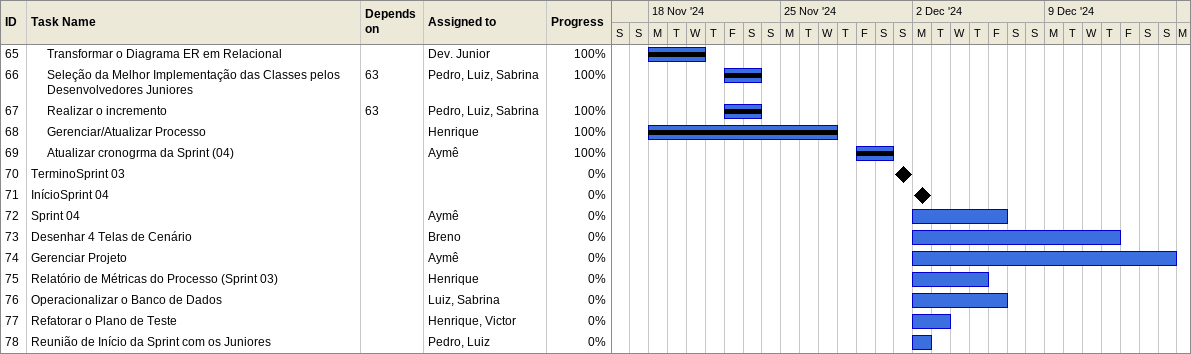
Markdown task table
| ID | Level | Task | Start | Finish | Predecessors | Resources | % complete |
|---|---|---|---|---|---|---|---|
| 65 | 2 | Transformar o Diagrama ER em Relacional | 2024-11-18 | 2024-11-20 |  | Dev. Junior | 100 |
| 66 | 2 | Seleção da Melhor Implementação das Classes pelos Desenvolvedores Juniores | 2024-11-22 | 2024-11-23 | 63 | Pedro, Luiz, Sabrina | 100 |
| 67 | 2 | Realizar o incremento | 2024-11-22 | 2024-11-23 | 63 | Pedro, Luiz, Sabrina | 100 |
| 68 | 2 | Gerenciar/Atualizar Processo | 2024-11-18 | 2024-11-27 |  | Henrique | 100 |
| 69 | 2 | Atualizar cronogrma da Sprint (04) | 2024-11-29 | 2024-11-30 |  | Aymê | 100 |
| 70 | 1 | TerminoSprint 03 (milestone) | 2024-12-01 | 2024-12-01 |  |  | 0 |
| 71 | 1 | InícioSprint 04 (milestone) | 2024-12-02 | 2024-12-02 |  |  | 0 |
| 72 | 1 | Sprint 04 | 2024-12-02 | 2024-12-06 |  | Aymê | 0 |
| 73 | 1 | Desenhar 4 Telas de Cenário | 2024-12-02 | 2024-12-12 |  | Breno | 0 |
| 74 | 1 | Gerenciar Projeto | 2024-12-02 | 2024-12-15 |  | Aymê | 0 |
| 75 | 1 | Relatório de Métricas do Processo (Sprint 03) | 2024-12-02 | 2024-12-05 |  | Henrique | 0 |
| 76 | 1 | Operacionalizar o Banco de Dados | 2024-12-02 | 2024-12-06 |  | Luiz, Sabrina | 0 |
| 77 | 1 | Refatorar o Plano de Teste | 2024-12-02 | 2024-12-03 |  | Henrique, Victor | 0 |
| 78 | 1 | Reunião de Início da Sprint com os Juniores | 2024-12-02 | 2024-12-02 |  | Pedro, Luiz | 0 |
